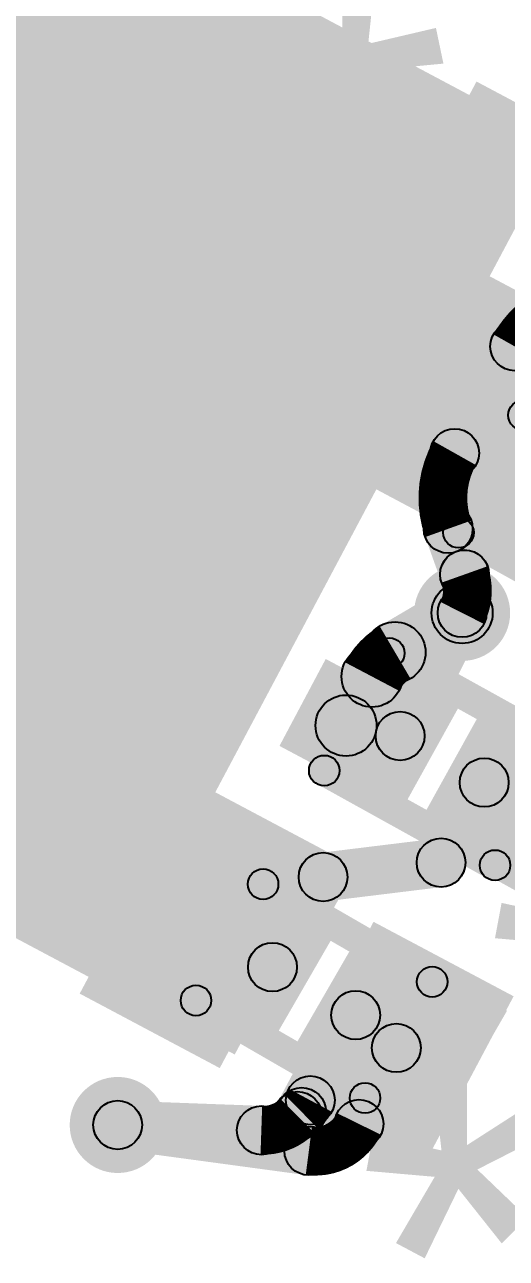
# Model space of a CAD drawing. Header units: millimetres. Extents: x 2.72 to 4.82, y 2.46 to 3.29.
# Drawn here: x 2.9107 to 2.9897, y 2.4551 to 2.6573 of the extents above; entities that cross this region are included whole.
import ezdxf

# ---------------------------------------------------------------- set-up
doc = ezdxf.new("R2010")
doc.units = ezdxf.units.MM
doc.header["$MEASUREMENT"] = 0
for name, color, linetype in [('BottomLayer', 5, 'Continuous'), ('BottomPaste', 16, 'Continuous'), ('BottomSolder', 6, 'Continuous'), ('TopLayer', 1, 'Continuous'), ('TopOverlay', 2, 'Continuous'), ('TopPaste', 8, 'Continuous'), ('TopSolder', 216, 'Continuous'), ('ViaHoleLayer', 16, 'Continuous')]:
    doc.layers.add(name, color=color, linetype=linetype)

# ---------------------------------------------------------------- blocks, each defined once
blk = doc.blocks.new('CAP_0201_B_24')
at = {"layer": 'BottomLayer'}
for points in [[(-0.01772, 0.00591), (-0.00591, 0.00591), (-0.00591, -0.00591), (-0.01772, -0.00591)], [(0.00591, 0.00591), (0.01772, 0.00591), (0.01772, -0.00591), (0.00591, -0.00591)]]:
    blk.add_hatch(color=5, dxfattribs=at).paths.add_polyline_path(points)
at = {"layer": 'BottomPaste'}
for points in [[(-0.01772, 0.00591), (-0.00591, 0.00591), (-0.00591, -0.00591), (-0.01772, -0.00591)], [(0.00591, 0.00591), (0.01772, 0.00591), (0.01772, -0.00591), (0.00591, -0.00591)]]:
    blk.add_hatch(color=16, dxfattribs=at).paths.add_polyline_path(points)
at = {"layer": 'BottomSolder'}
for points in [[(-0.01988, 0.00807), (-0.00374, 0.00807), (-0.00374, -0.00807), (-0.01988, -0.00807)], [(0.00374, 0.00807), (0.01988, 0.00807), (0.01988, -0.00807), (0.00374, -0.00807)]]:
    blk.add_hatch(color=6, dxfattribs=at).paths.add_polyline_path(points)
blk = doc.blocks.new('CAP_0201_B_25')
at = {"layer": 'BottomLayer'}
for points in [[(-0.01772, 0.00591), (-0.00591, 0.00591), (-0.00591, -0.00591), (-0.01772, -0.00591)], [(0.00591, 0.00591), (0.01772, 0.00591), (0.01772, -0.00591), (0.00591, -0.00591)]]:
    blk.add_hatch(color=5, dxfattribs=at).paths.add_polyline_path(points)
at = {"layer": 'BottomPaste'}
for points in [[(-0.01772, 0.00591), (-0.00591, 0.00591), (-0.00591, -0.00591), (-0.01772, -0.00591)], [(0.00591, 0.00591), (0.01772, 0.00591), (0.01772, -0.00591), (0.00591, -0.00591)]]:
    blk.add_hatch(color=16, dxfattribs=at).paths.add_polyline_path(points)
at = {"layer": 'BottomSolder'}
for points in [[(-0.01988, 0.00807), (-0.00374, 0.00807), (-0.00374, -0.00807), (-0.01988, -0.00807)], [(0.00374, 0.00807), (0.01988, 0.00807), (0.01988, -0.00807), (0.00374, -0.00807)]]:
    blk.add_hatch(color=6, dxfattribs=at).paths.add_polyline_path(points)
blk = doc.blocks.new('R__0402_B_60')
at = {"layer": 'BottomLayer'}
for points in [[(-0.0095, 0.0125), (-0.0095, -0.0125), (-0.0275, -0.0125), (-0.0275, 0.0125)], [(0.0275, 0.0125), (0.0275, -0.0125), (0.0095, -0.0125), (0.0095, 0.0125)]]:
    blk.add_hatch(color=5, dxfattribs=at).paths.add_polyline_path(points)
at = {"layer": 'BottomPaste'}
for points in [[(-0.0095, 0.0125), (-0.0095, -0.0125), (-0.0275, -0.0125), (-0.0275, 0.0125)], [(0.0275, 0.0125), (0.0275, -0.0125), (0.0095, -0.0125), (0.0095, 0.0125)]]:
    blk.add_hatch(color=16, dxfattribs=at).paths.add_polyline_path(points)
at = {"layer": 'BottomSolder'}
for points in [[(-0.0055, 0.0165), (-0.0055, -0.0165), (-0.0315, -0.0165), (-0.0315, 0.0165)], [(0.0315, 0.0165), (0.0315, -0.0165), (0.0055, -0.0165), (0.0055, 0.0165)]]:
    blk.add_hatch(color=6, dxfattribs=at).paths.add_polyline_path(points)
blk = doc.blocks.new('R__0402_B_61')
at = {"layer": 'BottomLayer'}
for points in [[(-0.0095, 0.0125), (-0.0095, -0.0125), (-0.0275, -0.0125), (-0.0275, 0.0125)], [(0.0275, 0.0125), (0.0275, -0.0125), (0.0095, -0.0125), (0.0095, 0.0125)]]:
    blk.add_hatch(color=5, dxfattribs=at).paths.add_polyline_path(points)
at = {"layer": 'BottomPaste'}
for points in [[(-0.0095, 0.0125), (-0.0095, -0.0125), (-0.0275, -0.0125), (-0.0275, 0.0125)], [(0.0275, 0.0125), (0.0275, -0.0125), (0.0095, -0.0125), (0.0095, 0.0125)]]:
    blk.add_hatch(color=16, dxfattribs=at).paths.add_polyline_path(points)
at = {"layer": 'BottomSolder'}
for points in [[(-0.0055, 0.0165), (-0.0055, -0.0165), (-0.0315, -0.0165), (-0.0315, 0.0165)], [(0.0315, 0.0165), (0.0315, -0.0165), (0.0055, -0.0165), (0.0055, 0.0165)]]:
    blk.add_hatch(color=6, dxfattribs=at).paths.add_polyline_path(points)
blk = doc.blocks.new('LED_0201_119')
at = {"layer": 'TopLayer'}
for points in [[(-0.01181, 0.00689), (-0.00394, 0.00689), (-0.00394, -0.00689), (-0.01181, -0.00689)], [(0.00394, 0.00689), (0.01181, 0.00689), (0.01181, -0.00689), (0.00394, -0.00689)]]:
    blk.add_hatch(color=1, dxfattribs=at).paths.add_polyline_path(points)
at = {"layer": 'TopOverlay'}
h = blk.add_hatch(color=2, dxfattribs=at)
edge = h.paths.add_edge_path()
edge.add_arc((-0.016, 0.011), 0.0025, 0, 360)
h = blk.add_hatch(color=2, dxfattribs=at)
edge = h.paths.add_edge_path()
edge.add_arc((-0.016, 0.011), 0.0025, 0, 360)
for points in [[(-0.016, 0.0085), (-0.016, 0.0135), (0.016, 0.0135), (0.016, 0.0085)], [(0.016, -0.013), (0.029, -0.013), (0.029, 0.013), (0.016, 0.013)], [(-0.0135, -0.011), (-0.0185, -0.011), (-0.0185, 0.011), (-0.0135, 0.011)], [(0.013, -0.011), (0.017, -0.011), (0.017, 0.011), (0.013, 0.011)], [(-0.016, -0.0135), (-0.016, -0.0085), (0.016, -0.0085), (0.016, -0.0135)]]:
    blk.add_hatch(color=2, dxfattribs=at).paths.add_polyline_path(points)
h = blk.add_hatch(color=2, dxfattribs=at)
edge = h.paths.add_edge_path()
edge.add_arc((0.016, 0.011), 0.0025, 0, 360)
h = blk.add_hatch(color=2, dxfattribs=at)
edge = h.paths.add_edge_path()
edge.add_arc((-0.016, -0.011), 0.0025, 0, 360)
h = blk.add_hatch(color=2, dxfattribs=at)
edge = h.paths.add_edge_path()
edge.add_arc((-0.016, -0.011), 0.0025, 0, 360)
h = blk.add_hatch(color=2, dxfattribs=at)
edge = h.paths.add_edge_path()
edge.add_arc((0.016, -0.011), 0.0025, 0, 360)
at = {"layer": 'TopPaste'}
for points in [[(-0.01181, 0.00689), (-0.00394, 0.00689), (-0.00394, -0.00689), (-0.01181, -0.00689)], [(0.00394, 0.00689), (0.01181, 0.00689), (0.01181, -0.00689), (0.00394, -0.00689)]]:
    blk.add_hatch(color=8, dxfattribs=at).paths.add_polyline_path(points)
at = {"layer": 'TopSolder'}
for points in [[(-0.01398, 0.00906), (-0.00177, 0.00906), (-0.00177, -0.00906), (-0.01398, -0.00906)], [(0.00177, 0.00906), (0.01398, 0.00906), (0.01398, -0.00906), (0.00177, -0.00906)]]:
    blk.add_hatch(color=216, dxfattribs=at).paths.add_polyline_path(points)
at = {"layer": 'TopOverlay'}
for centre in [(-0.016, 0.011), (-0.016, 0.011), (0.016, 0.011), (-0.016, -0.011), (-0.016, -0.011), (0.016, -0.011)]:
    blk.add_circle(centre, 0.0025, dxfattribs=at)
blk = doc.blocks.new('LED_0201_120')
at = {"layer": 'TopLayer'}
for points in [[(-0.01181, 0.00689), (-0.00394, 0.00689), (-0.00394, -0.00689), (-0.01181, -0.00689)], [(0.00394, 0.00689), (0.01181, 0.00689), (0.01181, -0.00689), (0.00394, -0.00689)]]:
    blk.add_hatch(color=1, dxfattribs=at).paths.add_polyline_path(points)
at = {"layer": 'TopOverlay'}
h = blk.add_hatch(color=2, dxfattribs=at)
edge = h.paths.add_edge_path()
edge.add_arc((-0.016, 0.011), 0.0025, 0, 360)
h = blk.add_hatch(color=2, dxfattribs=at)
edge = h.paths.add_edge_path()
edge.add_arc((-0.016, 0.011), 0.0025, 0, 360)
for points in [[(-0.016, 0.0085), (-0.016, 0.0135), (0.016, 0.0135), (0.016, 0.0085)], [(0.016, -0.013), (0.029, -0.013), (0.029, 0.013), (0.016, 0.013)], [(-0.0135, -0.011), (-0.0185, -0.011), (-0.0185, 0.011), (-0.0135, 0.011)], [(0.013, -0.011), (0.017, -0.011), (0.017, 0.011), (0.013, 0.011)], [(-0.016, -0.0135), (-0.016, -0.0085), (0.016, -0.0085), (0.016, -0.0135)]]:
    blk.add_hatch(color=2, dxfattribs=at).paths.add_polyline_path(points)
h = blk.add_hatch(color=2, dxfattribs=at)
edge = h.paths.add_edge_path()
edge.add_arc((0.016, 0.011), 0.0025, 0, 360)
h = blk.add_hatch(color=2, dxfattribs=at)
edge = h.paths.add_edge_path()
edge.add_arc((-0.016, -0.011), 0.0025, 0, 360)
h = blk.add_hatch(color=2, dxfattribs=at)
edge = h.paths.add_edge_path()
edge.add_arc((-0.016, -0.011), 0.0025, 0, 360)
h = blk.add_hatch(color=2, dxfattribs=at)
edge = h.paths.add_edge_path()
edge.add_arc((0.016, -0.011), 0.0025, 0, 360)
at = {"layer": 'TopPaste'}
for points in [[(-0.01181, 0.00689), (-0.00394, 0.00689), (-0.00394, -0.00689), (-0.01181, -0.00689)], [(0.00394, 0.00689), (0.01181, 0.00689), (0.01181, -0.00689), (0.00394, -0.00689)]]:
    blk.add_hatch(color=8, dxfattribs=at).paths.add_polyline_path(points)
at = {"layer": 'TopSolder'}
for points in [[(-0.01398, 0.00906), (-0.00177, 0.00906), (-0.00177, -0.00906), (-0.01398, -0.00906)], [(0.00177, 0.00906), (0.01398, 0.00906), (0.01398, -0.00906), (0.00177, -0.00906)]]:
    blk.add_hatch(color=216, dxfattribs=at).paths.add_polyline_path(points)
at = {"layer": 'TopOverlay'}
for centre in [(-0.016, 0.011), (-0.016, 0.011), (0.016, 0.011), (-0.016, -0.011), (-0.016, -0.011), (0.016, -0.011)]:
    blk.add_circle(centre, 0.0025, dxfattribs=at)
blk = doc.blocks.new('LED_0201_121')
at = {"layer": 'TopLayer'}
for points in [[(-0.01181, 0.00689), (-0.00394, 0.00689), (-0.00394, -0.00689), (-0.01181, -0.00689)], [(0.00394, 0.00689), (0.01181, 0.00689), (0.01181, -0.00689), (0.00394, -0.00689)]]:
    blk.add_hatch(color=1, dxfattribs=at).paths.add_polyline_path(points)
at = {"layer": 'TopOverlay'}
h = blk.add_hatch(color=2, dxfattribs=at)
edge = h.paths.add_edge_path()
edge.add_arc((-0.016, 0.011), 0.0025, 0, 360)
h = blk.add_hatch(color=2, dxfattribs=at)
edge = h.paths.add_edge_path()
edge.add_arc((-0.016, 0.011), 0.0025, 0, 360)
for points in [[(-0.016, 0.0085), (-0.016, 0.0135), (0.016, 0.0135), (0.016, 0.0085)], [(0.016, -0.013), (0.029, -0.013), (0.029, 0.013), (0.016, 0.013)], [(-0.0135, -0.011), (-0.0185, -0.011), (-0.0185, 0.011), (-0.0135, 0.011)], [(0.013, -0.011), (0.017, -0.011), (0.017, 0.011), (0.013, 0.011)], [(-0.016, -0.0135), (-0.016, -0.0085), (0.016, -0.0085), (0.016, -0.0135)]]:
    blk.add_hatch(color=2, dxfattribs=at).paths.add_polyline_path(points)
h = blk.add_hatch(color=2, dxfattribs=at)
edge = h.paths.add_edge_path()
edge.add_arc((0.016, 0.011), 0.0025, 0, 360)
h = blk.add_hatch(color=2, dxfattribs=at)
edge = h.paths.add_edge_path()
edge.add_arc((-0.016, -0.011), 0.0025, 0, 360)
h = blk.add_hatch(color=2, dxfattribs=at)
edge = h.paths.add_edge_path()
edge.add_arc((-0.016, -0.011), 0.0025, 0, 360)
h = blk.add_hatch(color=2, dxfattribs=at)
edge = h.paths.add_edge_path()
edge.add_arc((0.016, -0.011), 0.0025, 0, 360)
at = {"layer": 'TopPaste'}
for points in [[(-0.01181, 0.00689), (-0.00394, 0.00689), (-0.00394, -0.00689), (-0.01181, -0.00689)], [(0.00394, 0.00689), (0.01181, 0.00689), (0.01181, -0.00689), (0.00394, -0.00689)]]:
    blk.add_hatch(color=8, dxfattribs=at).paths.add_polyline_path(points)
at = {"layer": 'TopSolder'}
for points in [[(-0.01398, 0.00906), (-0.00177, 0.00906), (-0.00177, -0.00906), (-0.01398, -0.00906)], [(0.00177, 0.00906), (0.01398, 0.00906), (0.01398, -0.00906), (0.00177, -0.00906)]]:
    blk.add_hatch(color=216, dxfattribs=at).paths.add_polyline_path(points)
at = {"layer": 'TopOverlay'}
for centre in [(-0.016, 0.011), (-0.016, 0.011), (0.016, 0.011), (-0.016, -0.011), (-0.016, -0.011), (0.016, -0.011)]:
    blk.add_circle(centre, 0.0025, dxfattribs=at)

msp = doc.modelspace()

# ---------------------------------------------------------------- hatches: boundary and pattern name
at = {"layer": 'BottomLayer'}
for points in [[(2.99854, 2.63786), (2.82615, 2.72952), (2.7525, 2.591), (2.92488, 2.49934)], [(3.00763, 2.6051), (2.97319, 2.62341), (2.95643, 2.59188), (2.99086, 2.57357)], [(2.974, 2.55014), (2.96892, 2.55876), (2.97991, 2.56523), (2.98499, 2.55661)], [(2.96785, 2.54012), (2.95901, 2.54479), (2.96325, 2.55283), (2.9721, 2.54816)], [(2.9623, 2.52073), (2.92786, 2.53904), (2.91075, 2.50685), (2.94518, 2.48855)], [(2.96913, 2.4754), (2.96195, 2.47893), (2.96808, 2.49139), (2.97526, 2.48786)], [(2.92546, 2.47304), (2.92654, 2.48096), (2.95787, 2.47673), (2.95679, 2.4688)]]:
    msp.add_hatch(color=5, dxfattribs=at).paths.add_polyline_path(points)
h = msp.add_hatch(color=5, dxfattribs=at)
edge = h.paths.add_edge_path()
edge.add_arc((2.98245, 2.56092), 0.00787, 0, 360)
h = msp.add_hatch(color=5, dxfattribs=at)
edge = h.paths.add_edge_path()
edge.add_arc((2.98245, 2.56092), 0.005, 0, 360)
h = msp.add_hatch(color=5, dxfattribs=at)
edge = h.paths.add_edge_path()
edge.add_arc((2.97146, 2.55445), 0.005, 0, 360)
h = msp.add_hatch(color=5, dxfattribs=at)
edge = h.paths.add_edge_path()
edge.add_arc((2.97146, 2.55445), 0.005, 0, 360)
h = msp.add_hatch(color=5, dxfattribs=at)
edge = h.paths.add_edge_path()
edge.add_arc((2.96768, 2.55049), 0.005, 0, 360)
h = msp.add_hatch(color=5, dxfattribs=at)
edge = h.paths.add_edge_path()
edge.add_arc((2.96768, 2.55049), 0.005, 0, 360)
h = msp.add_hatch(color=5, dxfattribs=at)
edge = h.paths.add_edge_path()
edge.add_arc((2.96343, 2.54246), 0.005, 0, 360)
h = msp.add_hatch(color=5, dxfattribs=at)
edge = h.paths.add_edge_path()
edge.add_arc((2.97167, 2.48963), 0.004, 0, 360)
h = msp.add_hatch(color=5, dxfattribs=at)
edge = h.paths.add_edge_path()
edge.add_arc((2.926, 2.477), 0.00787, 0, 360)
h = msp.add_hatch(color=5, dxfattribs=at)
edge = h.paths.add_edge_path()
edge.add_arc((2.926, 2.477), 0.004, 0, 360)
h = msp.add_hatch(color=5, dxfattribs=at)
edge = h.paths.add_edge_path()
edge.add_arc((2.96554, 2.47717), 0.004, 0, 360)
h = msp.add_hatch(color=5, dxfattribs=at)
edge = h.paths.add_edge_path()
edge.add_arc((2.96554, 2.47717), 0.004, 0, 360)
h = msp.add_hatch(color=5, dxfattribs=at)
edge = h.paths.add_edge_path()
edge.add_arc((2.95733, 2.47277), 0.004, 0, 360)
h = msp.add_hatch(color=5, dxfattribs=at)
edge = h.paths.add_edge_path()
edge.add_arc((2.95733, 2.47277), 0.004, 0, 360)
at = {"layer": 'TopLayer'}
h = msp.add_hatch(color=1, dxfattribs=at)
edge = h.paths.add_edge_path()
edge.add_arc((2.99106, 2.6046), 0.004, 0, 360)
h = msp.add_hatch(color=1, dxfattribs=at)
edge = h.paths.add_edge_path()
edge.add_arc((2.99106, 2.6046), 0.004, 0, 360)
for points in [[(2.98471, 2.58515), (2.97774, 2.58907), (2.98757, 2.60656), (2.99455, 2.60263)], [(2.9764, 2.57335), (2.98394, 2.57605), (2.98661, 2.56858), (2.97908, 2.56588)], [(2.97907, 2.56591), (2.98662, 2.56855), (2.98662, 2.56854), (2.97907, 2.5659)], [(2.97587, 2.53896), (2.96872, 2.54255), (2.97888, 2.56272), (2.98602, 2.55912)], [(2.98252, 2.5181), (2.97548, 2.5219), (2.98255, 2.53502), (2.98959, 2.53122)], [(2.96015, 2.51366), (2.95918, 2.5216), (2.97851, 2.52397), (2.97949, 2.51603)], [(2.95485, 2.50091), (2.94788, 2.50484), (2.95618, 2.51959), (2.96315, 2.51567)], [(2.96109, 2.47917), (2.95403, 2.48293), (2.96147, 2.49688), (2.96853, 2.49312)], [(2.92585, 2.473), (2.92615, 2.481), (2.94969, 2.48013), (2.94939, 2.47213)], [(2.9583, 2.47564), (2.95264, 2.4813), (2.95332, 2.48197), (2.95897, 2.47632)]]:
    msp.add_hatch(color=1, dxfattribs=at).paths.add_polyline_path(points)
h = msp.add_hatch(color=1, dxfattribs=at)
edge = h.paths.add_edge_path()
edge.add_arc((2.98122, 2.58711), 0.004, 0, 360)
h = msp.add_hatch(color=1, dxfattribs=at)
edge = h.paths.add_edge_path()
edge.add_arc((2.98122, 2.58711), 0.004, 0, 360)
h = msp.add_hatch(color=1, dxfattribs=at)
edge = h.paths.add_edge_path()
edge.add_arc((2.98017, 2.5747), 0.004, 0, 360)
h = msp.add_hatch(color=1, dxfattribs=at)
edge = h.paths.add_edge_path()
edge.add_arc((2.98017, 2.5747), 0.004, 0, 360)
h = msp.add_hatch(color=1, dxfattribs=at)
edge = h.paths.add_edge_path()
edge.add_arc((2.98284, 2.56723), 0.004, 0, 360)
h = msp.add_hatch(color=1, dxfattribs=at)
edge = h.paths.add_edge_path()
edge.add_arc((2.98284, 2.56723), 0.004, 0, 360)
h = msp.add_hatch(color=1, dxfattribs=at)
edge = h.paths.add_edge_path()
edge.add_arc((2.98285, 2.56722), 0.004, 0, 360)
h = msp.add_hatch(color=1, dxfattribs=at)
edge = h.paths.add_edge_path()
edge.add_arc((2.98285, 2.56722), 0.004, 0, 360)
h = msp.add_hatch(color=1, dxfattribs=at)
edge = h.paths.add_edge_path()
edge.add_arc((2.98245, 2.56092), 0.00787, 0, 360)
h = msp.add_hatch(color=1, dxfattribs=at)
edge = h.paths.add_edge_path()
edge.add_arc((2.98245, 2.56092), 0.004, 0, 360)
h = msp.add_hatch(color=1, dxfattribs=at)
edge = h.paths.add_edge_path()
edge.add_arc((2.98245, 2.56092), 0.004, 0, 360)
h = msp.add_hatch(color=1, dxfattribs=at)
edge = h.paths.add_edge_path()
edge.add_arc((2.97229, 2.54075), 0.004, 0, 360)
h = msp.add_hatch(color=1, dxfattribs=at)
edge = h.paths.add_edge_path()
edge.add_arc((2.98607, 2.53312), 0.004, 0, 360)
h = msp.add_hatch(color=1, dxfattribs=at)
edge = h.paths.add_edge_path()
edge.add_arc((2.979, 2.52), 0.004, 0, 360)
h = msp.add_hatch(color=1, dxfattribs=at)
edge = h.paths.add_edge_path()
edge.add_arc((2.979, 2.52), 0.004, 0, 360)
h = msp.add_hatch(color=1, dxfattribs=at)
edge = h.paths.add_edge_path()
edge.add_arc((2.95966, 2.51763), 0.004, 0, 360)
h = msp.add_hatch(color=1, dxfattribs=at)
edge = h.paths.add_edge_path()
edge.add_arc((2.95966, 2.51763), 0.004, 0, 360)
h = msp.add_hatch(color=1, dxfattribs=at)
edge = h.paths.add_edge_path()
edge.add_arc((2.95136, 2.50287), 0.004, 0, 360)
h = msp.add_hatch(color=1, dxfattribs=at)
edge = h.paths.add_edge_path()
edge.add_arc((2.965, 2.495), 0.004, 0, 360)
h = msp.add_hatch(color=1, dxfattribs=at)
edge = h.paths.add_edge_path()
edge.add_arc((2.926, 2.477), 0.00787, 0, 360)
h = msp.add_hatch(color=1, dxfattribs=at)
edge = h.paths.add_edge_path()
edge.add_arc((2.95756, 2.48105), 0.004, 0, 360)
h = msp.add_hatch(color=1, dxfattribs=at)
edge = h.paths.add_edge_path()
edge.add_arc((2.95756, 2.48105), 0.004, 0, 360)
h = msp.add_hatch(color=1, dxfattribs=at)
edge = h.paths.add_edge_path()
edge.add_arc((2.95614, 2.47914), 0.004, 0, 360)
h = msp.add_hatch(color=1, dxfattribs=at)
edge = h.paths.add_edge_path()
edge.add_arc((2.95614, 2.47914), 0.004, 0, 360)
h = msp.add_hatch(color=1, dxfattribs=at)
edge = h.paths.add_edge_path()
edge.add_arc((2.926, 2.477), 0.004, 0, 360)
h = msp.add_hatch(color=1, dxfattribs=at)
edge = h.paths.add_edge_path()
edge.add_arc((2.95547, 2.47847), 0.004, 0, 360)
h = msp.add_hatch(color=1, dxfattribs=at)
edge = h.paths.add_edge_path()
edge.add_arc((2.95547, 2.47847), 0.004, 0, 360)
h = msp.add_hatch(color=1, dxfattribs=at)
edge = h.paths.add_edge_path()
edge.add_arc((2.94954, 2.47613), 0.004, 0, 360)
h = msp.add_hatch(color=1, dxfattribs=at)
edge = h.paths.add_edge_path()
edge.add_arc((2.94954, 2.47613), 0.004, 0, 360)
at = {"layer": 'ViaHoleLayer'}
h = msp.add_hatch(color=16, dxfattribs=at)
edge = h.paths.add_edge_path()
edge.add_arc((2.98245, 2.56092), 0.00591, 0, 360)
h = msp.add_hatch(color=16, dxfattribs=at)
edge = h.paths.add_edge_path()
edge.add_arc((2.926, 2.477), 0.00591, 0, 360)

# ---------------------------------------------------------------- linework, layer by layer
at = {"layer": 'BottomLayer'}
for points, const_width in [([(2.96768, 2.55049, -0.139524), (2.97146, 2.55445)], 0.01), ([(2.96554, 2.47717, -0.321227), (2.95733, 2.47277)], 0.008)]:
    msp.add_lwpolyline(points, format="xyb", dxfattribs=dict(at, const_width=const_width))
for centre, radius in [((2.98245, 2.56092), 0.005), ((2.97146, 2.55445), 0.005), ((2.97146, 2.55445), 0.005), ((2.96768, 2.55049), 0.005), ((2.96768, 2.55049), 0.005), ((2.96343, 2.54246), 0.005), ((2.97167, 2.48963), 0.004), ((2.926, 2.477), 0.004), ((2.96554, 2.47717), 0.004), ((2.96554, 2.47717), 0.004), ((2.95733, 2.47277), 0.004), ((2.95733, 2.47277), 0.004)]:
    msp.add_circle(centre, radius, dxfattribs=at)
at = {"layer": 'TopLayer', "const_width": 0.008}
for points in [[(2.99106, 2.6046, -0.074752), (2.9938, 2.60811)], [(2.98017, 2.5747, -0.217356), (2.98122, 2.58711)], [(2.98285, 2.56722, -0.205559), (2.98245, 2.56092)], [(2.95756, 2.48105, -0.074598), (2.95614, 2.47914)], [(2.95547, 2.47847, -0.207713), (2.94954, 2.47613)]]:
    msp.add_lwpolyline(points, format="xyb", dxfattribs=at)
at = {"layer": 'TopLayer'}
for centre in [(2.99106, 2.6046), (2.99106, 2.6046), (2.98122, 2.58711), (2.98122, 2.58711), (2.98017, 2.5747), (2.98017, 2.5747), (2.98284, 2.56723), (2.98284, 2.56723), (2.98285, 2.56722), (2.98285, 2.56722), (2.98245, 2.56092), (2.98245, 2.56092), (2.97229, 2.54075), (2.98607, 2.53312), (2.979, 2.52), (2.979, 2.52), (2.95966, 2.51763), (2.95966, 2.51763), (2.95136, 2.50287), (2.965, 2.495), (2.95756, 2.48105), (2.95756, 2.48105), (2.95614, 2.47914), (2.95614, 2.47914), (2.926, 2.477), (2.95547, 2.47847), (2.95547, 2.47847), (2.94954, 2.47613), (2.94954, 2.47613)]:
    msp.add_circle(centre, 0.004, dxfattribs=at)

# ---------------------------------------------------------------- block references
for name, p, rotation in [('CAP_0201_B_25', (2.99857, 2.63154), 152), ('R__0402_B_61', (3.00067, 2.58269), 332), ('LED_0201_121', (3.00118, 2.57594), 331), ('CAP_0201_B_24', (2.953, 2.548), 152), ('LED_0201_120', (2.97918, 2.53694), 331), ('R__0402_B_60', (2.95533, 2.49831), 332), ('LED_0201_119', (2.95818, 2.49894), 330)]:
    msp.add_blockref(name, p, dxfattribs=dict(rotation=rotation))

# ---------------------------------------------------------------- texts
at = {"layer": 'TopOverlay'}
for rotation, p in [(209, (2.95689, 2.69782)), (152, (3.03707, 2.54012)), (152, (3.016, 2.502))]:
    msp.add_text('*', height=0.06, rotation=rotation, dxfattribs=at).set_placement(p)

doc.saveas('drawing.dxf')
